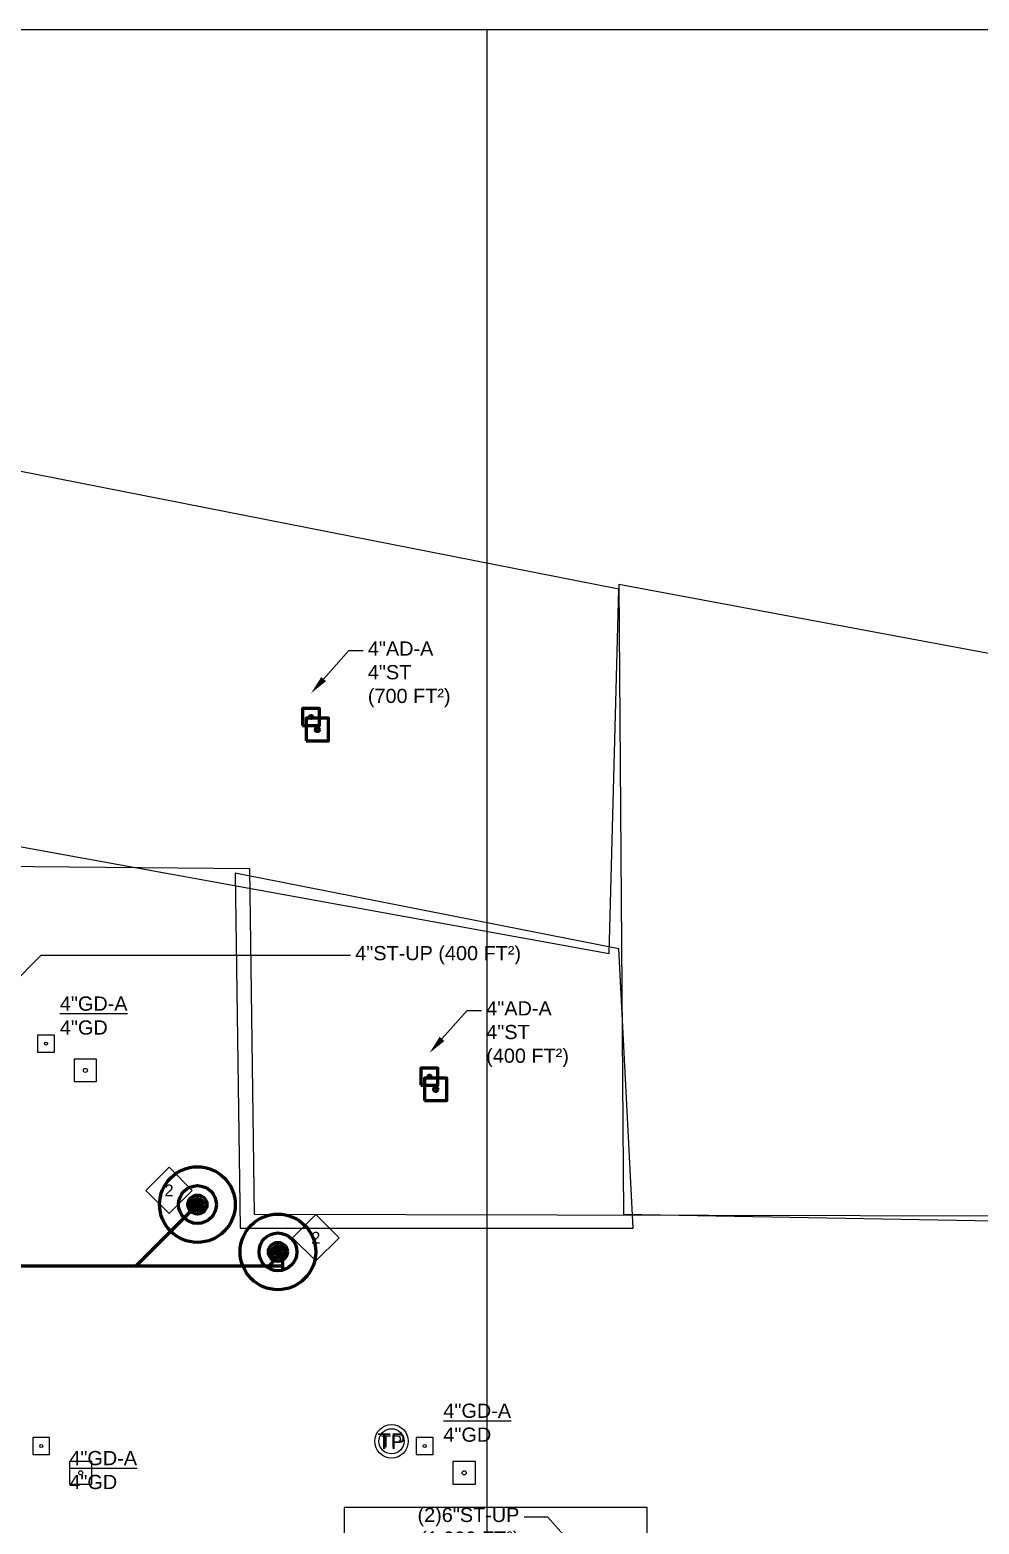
# Model space of a CAD drawing. Extents: x -3956 to 1666, y -2601 to 1886.
# Drawn here: x -2915 to -2314, y 939 to 1886 of the extents above; entities that cross this region are included whole.
import ezdxf
from ezdxf.enums import TextEntityAlignment as Align

# ---------------------------------------------------------------- set-up
doc = ezdxf.new("R2010")
doc.units = 0
doc.header["$LTSCALE"] = 36
doc.header["$MEASUREMENT"] = 0
for name, color, linetype in [('G-ANNO-TEXT', 70, 'Continuous'), ('G-ANNO-TEXT @ 128', 70, 'Continuous'), ('G-ANNO-TEXT @ 96', 70, 'Continuous'), ('P-GD-N', 3, 'Continuous'), ('P-GD-N @ 128', 3, 'Continuous'), ('P-GD-N @ 96', 3, 'Continuous')]:
    doc.layers.add(name, color=color, linetype=linetype)
for name, color, linetype, lineweight in [('P-STRM-N', 2, 'Continuous', 60), ('P-STRM-N @ 1 (1)', 2, 'Continuous', 60), ('P-STRM-N @ 1 (2)', 2, 'Continuous', 60), ('P-STRM-N @ 12', 2, 'Continuous', 60), ('P-STRM-N @ 128', 2, 'Continuous', 60), ('P-STRM-N @ 16', 2, 'Continuous', 60), ('P-STRM-N @ 192', 2, 'Continuous', 60), ('P-STRM-N @ 2', 2, 'Continuous', 60), ('P-STRM-N @ 24', 2, 'Continuous', 60), ('P-STRM-N @ 384', 2, 'Continuous', 60), ('P-STRM-N @ 4', 2, 'Continuous', 60), ('P-STRM-N @ 48', 2, 'Continuous', 60), ('P-STRM-N @ 64', 2, 'Continuous', 60), ('P-STRM-N @ 768', 2, 'Continuous', 60), ('P-STRM-N @ 8', 2, 'Continuous', 60), ('P-STRM-N @ 96', 2, 'Continuous', 60)]:
    doc.layers.add(name, color=color, linetype=linetype, lineweight=lineweight)
doc.styles.add('Arial', font='arial.ttf')

# ---------------------------------------------------------------- blocks, each defined once
blk = doc.blocks.new('*U17')
at = {"linetype": 'Continuous'}
blk.add_lwpolyline([(-0.0556, -0.0556), (0.0556, -0.0556), (0.0556, 0.0556), (-0.0556, 0.0556)], close=True, dxfattribs=at)
at = {"color": 7, "linetype": 'Continuous'}
blk.add_circle((0, 0), 0.01, dxfattribs=at)
blk = doc.blocks.new('*U1602')
at = {"layer": 'P-GD-N @ 128', "xscale": 128, "yscale": 128, "zscale": 128}
blk.add_blockref('*U17', (-2883, 971.74), dxfattribs=at)
at = {"layer": 'P-GD-N @ 96', "xscale": 96, "yscale": 96, "zscale": 96}
blk.add_blockref('*U17', (-2908, 988.74), dxfattribs=at)
blk = doc.blocks.new('*U72')
at = {"layer": 'DEFPOINTS'}
blk.add_lwpolyline([(-0.125, -0.0625), (0.125, -0.0625), (0.125, 0.0625), (-0.125, 0.0625)], close=True, dxfattribs=at)
at = {"style": 'Arial'}
blk.add_text('ST', height=0.07812, dxfattribs=at).set_placement((0, 0), align=Align.MIDDLE)
blk = doc.blocks.new('*U1633')
at = {"layer": 'P-STRM-N @ 1 (1)', "linetype": 'ByBlock', "lineweight": -2}
blk.add_blockref('*U72', (-2620, 901.74), dxfattribs=at)
at = {"layer": 'P-STRM-N @ 1 (2)', "linetype": 'ByBlock', "lineweight": -2}
blk.add_blockref('*U72', (-2620, 901.74), dxfattribs=at)
at = {"layer": 'P-STRM-N @ 128', "linetype": 'ByBlock', "lineweight": -2, "xscale": 128, "yscale": 128, "zscale": 128}
blk.add_blockref('*U72', (-2620, 901.74), dxfattribs=at)
at = {"layer": 'P-STRM-N @ 192', "linetype": 'ByBlock', "lineweight": -2, "xscale": 192, "yscale": 192, "zscale": 192}
blk.add_blockref('*U72', (-2620, 901.74), dxfattribs=at)
at = {"layer": 'P-STRM-N @ 384', "linetype": 'ByBlock', "lineweight": -2, "xscale": 384, "yscale": 384, "zscale": 384}
blk.add_blockref('*U72', (-2620, 901.74), dxfattribs=at)
at = {"layer": 'P-STRM-N @ 48', "linetype": 'ByBlock', "lineweight": -2, "xscale": 48, "yscale": 48, "zscale": 48}
blk.add_blockref('*U72', (-2620, 901.74), dxfattribs=at)
at = {"layer": 'P-STRM-N @ 64', "linetype": 'ByBlock', "lineweight": -2, "xscale": 64, "yscale": 64, "zscale": 64}
blk.add_blockref('*U72', (-2620, 901.74), dxfattribs=at)
at = {"layer": 'P-STRM-N @ 768', "linetype": 'ByBlock', "lineweight": -2, "xscale": 768, "yscale": 768, "zscale": 768}
blk.add_blockref('*U72', (-2620, 901.74), dxfattribs=at)
at = {"layer": 'P-STRM-N @ 96', "linetype": 'ByBlock', "lineweight": -2, "xscale": 96, "yscale": 96, "zscale": 96}
blk.add_blockref('*U72', (-2620, 901.74), dxfattribs=at)
blk = doc.blocks.new('DIAMOND TAG')
blk.add_lwpolyline([(0, -0.1533), (0.1533, 0), (0, 0.1533), (-0.1533, 0)], close=True)
at = {"style": 'Arial'}
blk.add_attdef('XXX', text='', height=0.0781, dxfattribs=at).set_placement((0, 0), align=Align.MIDDLE)
blk = doc.blocks.new('*U7')
blk.add_circle((0, 0), 0.0312)
blk = doc.blocks.new('*U1806')
at = {"layer": 'P-STRM-N @ 1 (1)'}
blk.add_blockref('*U7', (-2758, 1111.74), dxfattribs=at)
at = {"layer": 'P-STRM-N @ 1 (2)'}
blk.add_blockref('*U7', (-2758, 1111.74), dxfattribs=at)
at = {"layer": 'P-STRM-N @ 12', "xscale": 12, "yscale": 12, "zscale": 12}
blk.add_blockref('*U7', (-2758, 1111.74), dxfattribs=at)
at = {"layer": 'P-STRM-N @ 128', "xscale": 128, "yscale": 128, "zscale": 128}
blk.add_blockref('*U7', (-2758, 1111.74), dxfattribs=at)
at = {"layer": 'P-STRM-N @ 16', "xscale": 16, "yscale": 16, "zscale": 16}
blk.add_blockref('*U7', (-2758, 1111.74), dxfattribs=at)
at = {"layer": 'P-STRM-N @ 192', "xscale": 192, "yscale": 192, "zscale": 192}
blk.add_blockref('*U7', (-2758, 1111.74), dxfattribs=at)
at = {"layer": 'P-STRM-N @ 2', "xscale": 2, "yscale": 2, "zscale": 2}
blk.add_blockref('*U7', (-2758, 1111.74), dxfattribs=at)
at = {"layer": 'P-STRM-N @ 24', "xscale": 24, "yscale": 24, "zscale": 24}
blk.add_blockref('*U7', (-2758, 1111.74), dxfattribs=at)
at = {"layer": 'P-STRM-N @ 384', "xscale": 384, "yscale": 384, "zscale": 384}
blk.add_blockref('*U7', (-2758, 1111.74), dxfattribs=at)
at = {"layer": 'P-STRM-N @ 4', "xscale": 4, "yscale": 4, "zscale": 4}
blk.add_blockref('*U7', (-2758, 1111.74), dxfattribs=at)
at = {"layer": 'P-STRM-N @ 48', "xscale": 48, "yscale": 48, "zscale": 48}
blk.add_blockref('*U7', (-2758, 1111.74), dxfattribs=at)
at = {"layer": 'P-STRM-N @ 64', "xscale": 64, "yscale": 64, "zscale": 64}
blk.add_blockref('*U7', (-2758, 1111.74), dxfattribs=at)
at = {"layer": 'P-STRM-N @ 768', "xscale": 768, "yscale": 768, "zscale": 768}
blk.add_blockref('*U7', (-2758, 1111.74), dxfattribs=at)
at = {"layer": 'P-STRM-N @ 8', "xscale": 8, "yscale": 8, "zscale": 8}
blk.add_blockref('*U7', (-2758, 1111.74), dxfattribs=at)
at = {"layer": 'P-STRM-N @ 96', "xscale": 96, "yscale": 96, "zscale": 96}
blk.add_blockref('*U7', (-2755, 1111.74), dxfattribs=at)
blk = doc.blocks.new('*U1807')
at = {"layer": 'P-STRM-N @ 1 (1)'}
blk.add_blockref('*U7', (-2809, 1141.74), dxfattribs=at)
at = {"layer": 'P-STRM-N @ 1 (2)'}
blk.add_blockref('*U7', (-2809, 1141.74), dxfattribs=at)
at = {"layer": 'P-STRM-N @ 12', "xscale": 12, "yscale": 12, "zscale": 12}
blk.add_blockref('*U7', (-2809, 1141.74), dxfattribs=at)
at = {"layer": 'P-STRM-N @ 128', "xscale": 128, "yscale": 128, "zscale": 128}
blk.add_blockref('*U7', (-2809, 1141.74), dxfattribs=at)
at = {"layer": 'P-STRM-N @ 16', "xscale": 16, "yscale": 16, "zscale": 16}
blk.add_blockref('*U7', (-2809, 1141.74), dxfattribs=at)
at = {"layer": 'P-STRM-N @ 192', "xscale": 192, "yscale": 192, "zscale": 192}
blk.add_blockref('*U7', (-2809, 1141.74), dxfattribs=at)
at = {"layer": 'P-STRM-N @ 2', "xscale": 2, "yscale": 2, "zscale": 2}
blk.add_blockref('*U7', (-2809, 1141.74), dxfattribs=at)
at = {"layer": 'P-STRM-N @ 24', "xscale": 24, "yscale": 24, "zscale": 24}
blk.add_blockref('*U7', (-2809, 1141.74), dxfattribs=at)
at = {"layer": 'P-STRM-N @ 384', "xscale": 384, "yscale": 384, "zscale": 384}
blk.add_blockref('*U7', (-2809, 1141.74), dxfattribs=at)
at = {"layer": 'P-STRM-N @ 4', "xscale": 4, "yscale": 4, "zscale": 4}
blk.add_blockref('*U7', (-2809, 1141.74), dxfattribs=at)
at = {"layer": 'P-STRM-N @ 48', "xscale": 48, "yscale": 48, "zscale": 48}
blk.add_blockref('*U7', (-2809, 1141.74), dxfattribs=at)
at = {"layer": 'P-STRM-N @ 64', "xscale": 64, "yscale": 64, "zscale": 64}
blk.add_blockref('*U7', (-2809, 1141.74), dxfattribs=at)
at = {"layer": 'P-STRM-N @ 768', "xscale": 768, "yscale": 768, "zscale": 768}
blk.add_blockref('*U7', (-2809, 1141.74), dxfattribs=at)
at = {"layer": 'P-STRM-N @ 8', "xscale": 8, "yscale": 8, "zscale": 8}
blk.add_blockref('*U7', (-2809, 1141.74), dxfattribs=at)
at = {"layer": 'P-STRM-N @ 96', "xscale": 96, "yscale": 96, "zscale": 96}
blk.add_blockref('*U7', (-2809, 1141.74), dxfattribs=at)
blk = doc.blocks.new('Pipe-Plan')
for p, q in [((-0.09375, -0.03125), (-0.09375, 0.03125)), ((-0.09375, 0), (0, 0))]:
    blk.add_line(p, q)
blk = doc.blocks.new('*U1846')
at = {"layer": 'P-STRM-N @ 128', "xscale": 128, "yscale": 128, "zscale": 128}
blk.add_blockref('*U17', (-2733, 1442.74), dxfattribs=at)
at = {"layer": 'P-STRM-N @ 96', "xscale": 96, "yscale": 96, "zscale": 96}
blk.add_blockref('*U17', (-2737, 1450.74), dxfattribs=at)
blk = doc.blocks.new('*U1898')
at = {"layer": 'P-STRM-N @ 128', "xscale": 128, "yscale": 128, "zscale": 128}
blk.add_blockref('*U17', (-2658, 1214.74), dxfattribs=at)
at = {"layer": 'P-STRM-N @ 96', "xscale": 96, "yscale": 96, "zscale": 96}
blk.add_blockref('*U17', (-2662, 1222.74), dxfattribs=at)
blk = doc.blocks.new('*U1899')
at = {"layer": 'P-GD-N @ 128', "xscale": 128, "yscale": 128, "zscale": 128}
blk.add_blockref('*U17', (-2880, 1226.74), dxfattribs=at)
at = {"layer": 'P-GD-N @ 96', "xscale": 96, "yscale": 96, "zscale": 96}
blk.add_blockref('*U17', (-2905, 1243.74), dxfattribs=at)
blk = doc.blocks.new('*U1902')
at = {"layer": 'P-GD-N @ 128', "xscale": 128, "yscale": 128, "zscale": 128}
blk.add_blockref('*U17', (-2640, 971.74), dxfattribs=at)
at = {"layer": 'P-GD-N @ 96', "xscale": 96, "yscale": 96, "zscale": 96}
blk.add_blockref('*U17', (-2665, 988.74), dxfattribs=at)
blk = doc.blocks.new('*U26')
at = {"linetype": 'Continuous'}
blk.add_circle((0, 0), 0.0829, dxfattribs=at)
at = {"layer": 'G-ANNO-TEXT', "linetype": 'Continuous', "style": 'Arial'}
blk.add_text('TP', height=0.07812, dxfattribs=at).set_placement((0, 0), align=Align.MIDDLE)
blk = doc.blocks.new('*U1903')
at = {"layer": 'G-ANNO-TEXT @ 128', "xscale": 128, "yscale": 128, "zscale": 128}
blk.add_blockref('*U26', (-2686, 991.74), dxfattribs=at)
at = {"layer": 'G-ANNO-TEXT @ 96', "xscale": 96, "yscale": 96, "zscale": 96}
blk.add_blockref('*U26', (-2686, 991.74), dxfattribs=at)

msp = doc.modelspace()

# ---------------------------------------------------------------- linework, layer by layer
at = {"layer": 'DEFPOINTS'}
for p, q in [((-919.52, 1886.1), (-3955.52, 1886.1)), ((410.3, 1886.1), (-2625.7, 1886.1)), ((-2625.7, 1886.1), (-2625.7, -345.9)), ((-2542, 1531.74), (-2923, 1606.74)), ((-2542, 1534.74), (-2539, 1135.74)), ((-2044, 1441.74), (-2542, 1534.74)), ((-2548, 1300.74), (-2542, 1531.74)), ((-2977, 1378.74), (-2548, 1300.74)), ((-3103, 1357.74), (-2776, 1354.74)), ((-2776, 1354.74), (-2773, 1135.74)), ((-2785, 1351.74), (-2782, 1126.74)), ((-2542, 1303.74), (-2785, 1351.74)), ((-2533, 1126.74), (-2542, 1303.74)), ((-2773, 1135.74), (-1582, 1132.74)), ((-2539, 1135.74), (-2041, 1126.74)), ((-2782, 1126.74), (-2533, 1126.74))]:
    msp.add_line(p, q, dxfattribs=at)
at = {"layer": 'G-ANNO-TEXT'}
for points in [[(-2729.03, 1474.71), (-2713, 1492.74), (-2704, 1492.74)], [(-2927.51, 1280.23), (-2908, 1299.74), (-2712, 1299.74)], [(-2654.03, 1246.71), (-2638, 1264.74), (-2629, 1264.74)], [(-2573.9, 928.77), (-2587, 943.74), (-2602, 943.74)]]:
    msp.add_lwpolyline(points, dxfattribs=at)
for points in [[(-2727.53, 1473.38), (-2737, 1465.74), (-2730.52, 1476.04)], [(-2652.53, 1245.38), (-2662, 1237.74), (-2655.52, 1248.04)]]:
    msp.add_solid(points, dxfattribs=at)
at = {"layer": 'P-STRM-N'}
for p, q in [((-2812, 1138.74), (-2848, 1102.74)), ((-2758, 1108.74), (-2764, 1102.74)), ((-2764, 1102.74), (-2972.5, 1102.74))]:
    msp.add_line(p, q, dxfattribs=at)

# ---------------------------------------------------------------- block references
at = {"layer": 'G-ANNO-TEXT'}
msp.add_blockref('*U1903', (0, 0), dxfattribs=at)
at = {"layer": 'G-ANNO-TEXT @ 96'}
ref = msp.add_blockref('DIAMOND TAG', (-2827, 1150.74), dxfattribs=dict(at, xscale=96, yscale=96, zscale=96, rotation=180))
ref.add_attrib('XXX', '2', dxfattribs={"layer": '0', "height": 7.5, "style": 'Arial'}).set_placement((-2827, 1150.74), align=Align.MIDDLE)
ref = msp.add_blockref('DIAMOND TAG', (-2734, 1120.74), dxfattribs=dict(at, xscale=96, yscale=96, zscale=96, rotation=180))
ref.add_attrib('XXX', '2', dxfattribs={"layer": '0', "height": 7.5, "style": 'Arial'}).set_placement((-2734, 1120.74), align=Align.MIDDLE)
at = {"layer": 'P-GD-N'}
for name in ['*U1899', '*U1602', '*U1902']:
    msp.add_blockref(name, (0, 0), dxfattribs=at)
at = {"layer": 'P-STRM-N'}
for name in ['*U1846', '*U1898', '*U1807', '*U1806', '*U1633']:
    msp.add_blockref(name, (0, 0), dxfattribs=at)
at = {"layer": 'P-STRM-N @ 96', "xscale": 96, "yscale": 96, "zscale": 96, "rotation": 180}
msp.add_blockref('Pipe-Plan', (-2764, 1102.74), dxfattribs=at)

# ---------------------------------------------------------------- texts
at = {"layer": 'G-ANNO-TEXT', "style": 'Arial'}
for s, p in [('%%U4"GD-A', (-2896.16, 1264.59)), ('4"GD', (-2896.16, 1249.44)), ('%%U4"GD-A', (-2653.16, 1006.59)), ('4"GD', (-2653.16, 991.44)), ('%%U4"GD-A', (-2890.16, 976.59)), ('4"GD', (-2890.16, 961.44))]:
    msp.add_text(s, height=9, dxfattribs=at).set_placement(p)
at = {"layer": 'G-ANNO-TEXT', "char_height": 9, "style": 'Arial'}
for s, insert, attachment_point in [('4"AD-A\\P4"ST\\P(700 FT²)', (-2701, 1498.57), 1), ('4"ST-UP (400 FT²)', (-2709, 1305.57), 1), ('4"AD-A\\P4"ST\\P(400 FT²)', (-2626, 1270.57), 1), ('(2)6"ST-UP\\P(1,000 FT²)', (-2605, 949.57), 3)]:
    msp.add_mtext(s, dxfattribs=dict(at, insert=insert, attachment_point=attachment_point))

doc.saveas('drawing.dxf')
